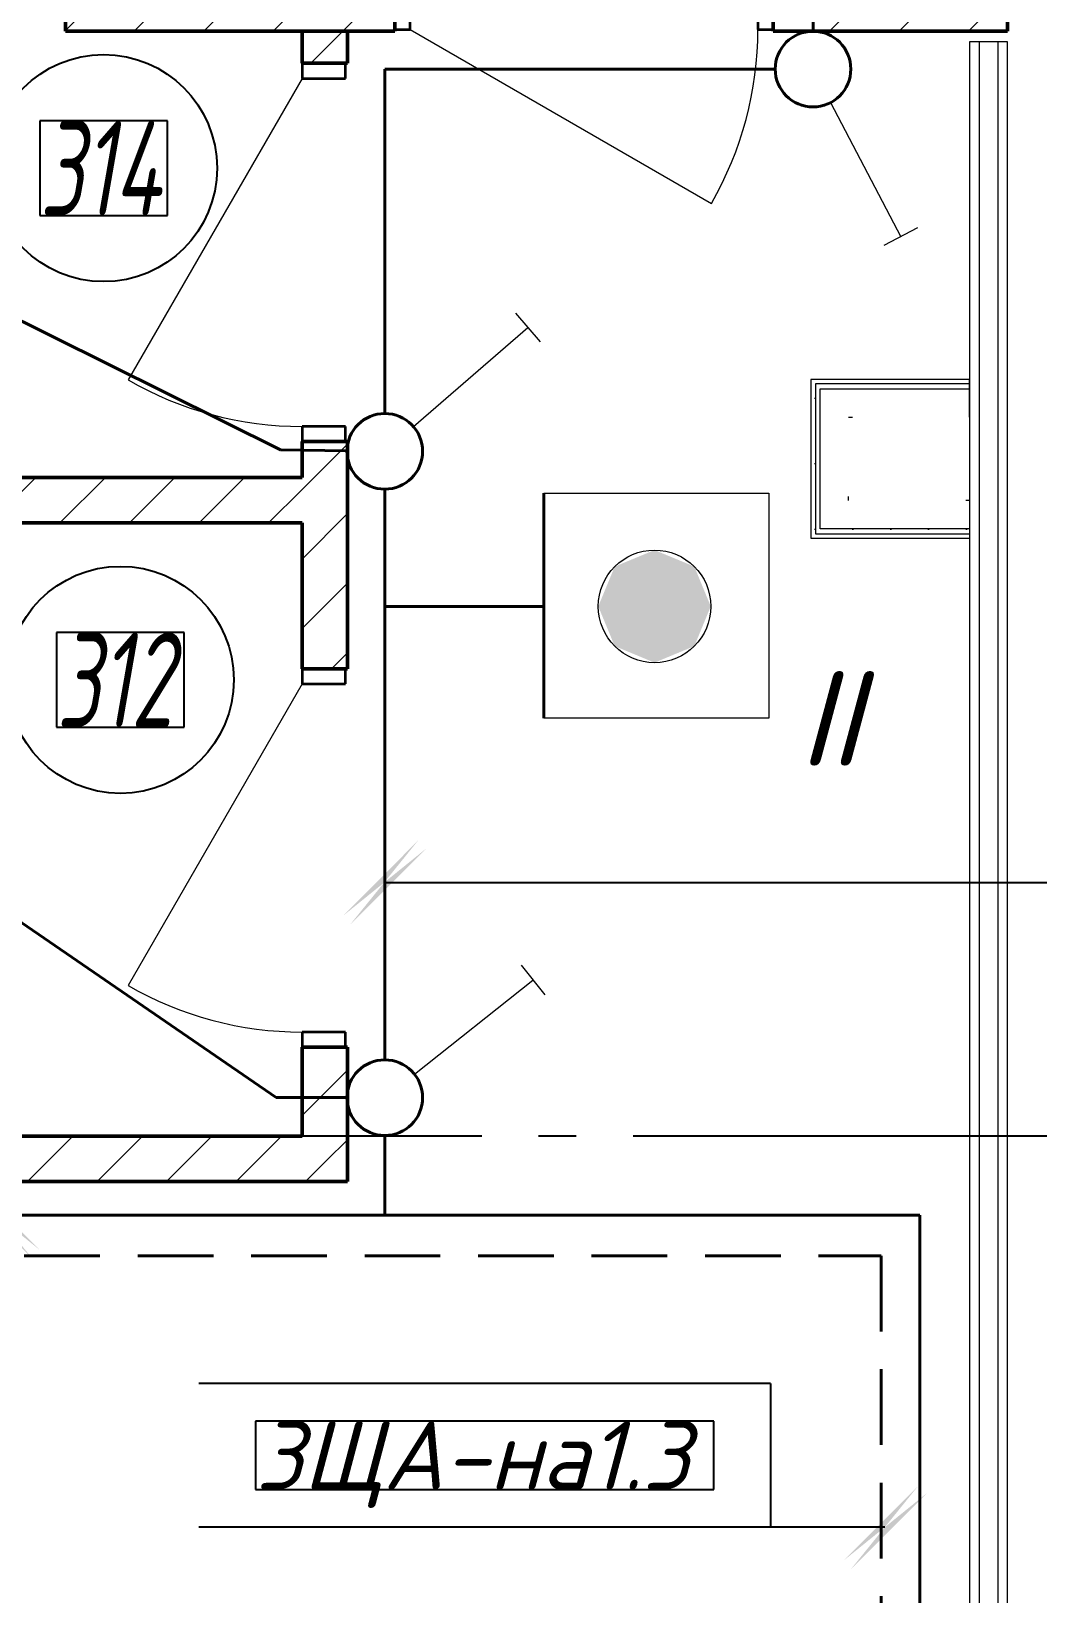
# Model space of a CAD drawing. Header units: millimetres. Extents: x 0 to 1286, y 0 to 420.
# Drawn here: x 174.28 to 200.89, y 297.49 to 338.79 of the extents above; entities that cross this region are included whole.
import ezdxf

# ---------------------------------------------------------------- set-up
doc = ezdxf.new("R2010")
doc.units = ezdxf.units.MM
for name, pattern in [('JIS_02_2.0', [3, 2, -1]), ('ГОСТ 2.303 5', [24, 20, -1.5, 1, -1.5]), ('СПКБ-0000-000-АР#003$0$Achse', [2300, 0, -800, 1500, 0])]:
    doc.linetypes.add(name, pattern=pattern)
for name, color, linetype in [('Viewport1ForCustomObjects_0', 7, 'Continuous'), ('Viewport2ForCustomObjects_0', 7, 'Continuous'), ('Номер помещения', 7, 'Continuous'), ('СПКБ-0000-000-АР#003$0$Двери ArchiCAD', 7, 'Continuous'), ('СПКБ-0000-000-АР#003$0$Стены', 7, 'Continuous'), ('Строительные оси', 7, 'Continuous'), ('ЭО_АВАРИЙНОЕ ОСВЕЩЕНИЕ', 7, 'Continuous'), ('ЭО_РАБОЧЕЕ ОСВЕЩЕНИЕ', 7, 'Continuous')]:
    doc.layers.add(name, color=color, linetype=linetype)
for name, color, linetype, lineweight, true_color in [('СПКБ-0000-000-АР#003$0$Двери ArchiCAD_Ном._пера__23', 7, 'Continuous', 35, 0xff6600), ('СПКБ-0000-000-АР#003$0$Двери ArchiCAD_Ном._пера__3', 7, 'Continuous', 18, 0xff6600), ('СПКБ-0000-000-АР#003$0$Двери ArchiCAD_Ном._пера__58', 7, 'Continuous', 50, 0xdf0000), ('СПКБ-0000-000-АР#003$0$Стены_Ном._пера__161', 7, 'Continuous', 13, 0xe11606), ('СПКБ-0000-000-АР#003$0$Стены_Ном._пера__58', 7, 'Continuous', 50, 0xdf0000), ('СПКБ-0000-000-АР#003$0$Стены_Ном._пера__68', 7, 'Continuous', 20, 0xfd4435)]:
    doc.layers.add(name, color=color, linetype=linetype, lineweight=lineweight, true_color=true_color)
doc.layers.add('СПКБ-0000-000-АР#003$0$Стены_Ном._пера__1', color=7, linetype='Continuous', lineweight=13)
doc.layers.add('СПКБ-0000-000-АР#003$0$Стены_Ном._пера__20', color=1, linetype='Continuous', lineweight=20)
doc.styles.add('2.5', font='isocpeui.ttf')
doc.styles.add('CustomTextStyle17', font='isocpeui.ttf', dxfattribs={"width": 0.651774, "height": 2.5})
doc.styles.add('CustomTextStyle19', font='isocpeui.ttf', dxfattribs={"width": 0.652013, "height": 2.5})
doc.styles.add('CustomTextStyle72', font='isocpeui.ttf', dxfattribs={"width": 0.987755, "height": 1.8})
pattern_1 = [(0, (0, 0), (0, 75), [0, -75])]
pattern_2 = [(45, (0, 0), (-91.9239, 91.9239), [])]
pattern_3 = [(0, (0, 0), (0, 173.2051), [0, -100]), (0, (50, 86.6), (0, 173.2051), [0, -100])]

# ---------------------------------------------------------------- blocks, each defined once
blk = doc.blocks.new('*E601')
at = {"layer": 'Номер помещения', "color": 7, "linetype": 'Continuous', "true_color": 0xffffff}
for p, q in [((-159.879, 215.689), (-163.254, 215.689)), ((-163.254, 215.689), (-163.254, 213.189)), ((-159.879, 213.189), (-159.879, 215.689)), ((-163.254, 213.189), (-159.879, 213.189)), ((-163.254, 213.189), (-163.254, 213.189)), ((-159.435, 202.165), (-162.81, 202.165)), ((-162.81, 202.165), (-162.81, 199.665)), ((-159.435, 199.665), (-159.435, 202.165)), ((-162.81, 199.665), (-159.435, 199.665)), ((-162.81, 199.665), (-162.81, 199.665))]:
    blk.add_line(p, q, dxfattribs=at)
at = {"layer": 'Номер помещения', "color": 6, "linetype": 'Continuous'}
for centre in [(-161.566, 214.439), (-161.122, 200.915)]:
    blk.add_circle(centre, 3, dxfattribs=at)
at = {"layer": 'Строительные оси', "color": 3, "linetype": 'ГОСТ 2.303 5', "lineweight": 25}
blk.add_line((280.431, 188.857), (-283.569, 188.857), dxfattribs=at)
at = {"layer": 'ЭО_АВАРИЙНОЕ ОСВЕЩЕНИЕ', "color": 1, "linetype": 'JIS_02_2.0', "lineweight": 40}
for p, q in [((-181.664, 185.695), (-141.007, 185.695)), ((-141.007, 185.695), (-141.007, 147.967))]:
    blk.add_line(p, q, dxfattribs=at)
at = {"layer": 'ЭО_РАБОЧЕЕ ОСВЕЩЕНИЕ', "color": 5, "lineweight": 40}
for p, q in [((-142.809, 218.057), (-142.809, 219.939)), ((-143.809, 217.057), (-154.132, 217.057)), ((-154.132, 217.057), (-154.132, 207.955)), ((-156.889, 206.995), (-165.08, 211.06)), ((-155.131, 206.97), (-156.889, 206.995)), ((-154.132, 205.955), (-154.132, 202.857)), ((-149.925, 199.9), (-149.925, 205.85)), ((-149.925, 202.857), (-154.132, 202.857)), ((-154.132, 202.857), (-154.132, 190.873)), ((-157.003, 189.873), (-165.27, 195.553)), ((-155.132, 189.873), (-157.003, 189.873)), ((-154.132, 188.873), (-154.132, 186.764)), ((-180.505, 186.764), (-154.132, 186.764)), ((-154.132, 186.764), (-139.983, 186.764)), ((-139.983, 186.764), (-139.983, 150.459))]:
    blk.add_line(p, q, dxfattribs=at)
at = {"layer": 'ЭО_РАБОЧЕЕ ОСВЕЩЕНИЕ', "color": 7, "lineweight": 0}
for p, q in [((-142.345, 216.171), (-140.491, 212.627)), ((-140.048, 212.859), (-140.934, 212.395)), ((-150.679, 210.607), (-150.024, 209.851)), ((-153.376, 207.61), (-150.352, 210.229)), ((-149.925, 205.85), (-143.975, 205.85)), ((-143.975, 205.85), (-143.975, 199.9)), ((-143.975, 199.9), (-149.925, 199.9)), ((-150.525, 193.372), (-149.904, 192.589)), ((-153.348, 190.495), (-150.214, 192.981))]:
    blk.add_line(p, q, dxfattribs=at)
at = {"layer": 'ЭО_РАБОЧЕЕ ОСВЕЩЕНИЕ', "color": 5, "lineweight": 40}
for centre in [(-142.809, 217.057), (-154.132, 206.955), (-154.132, 189.873)]:
    blk.add_circle(centre, 1, dxfattribs=at)
at = {"layer": 'ЭО_РАБОЧЕЕ ОСВЕЩЕНИЕ', "color": 7, "lineweight": 0}
blk.add_circle((-147, 202.857), 1.488, dxfattribs=at)
at = {"layer": 'ЭО_РАБОЧЕЕ ОСВЕЩЕНИЕ', "color": 5, "lineweight": 0}
for points in [[(-147, 204.345), (-148.052, 203.909), (-145.948, 203.909)], [(-148.052, 203.909), (-148.488, 202.857), (-145.513, 202.857)], [(-148.052, 203.909), (-145.948, 203.909), (-145.513, 202.857)], [(-148.488, 202.857), (-148.052, 201.806), (-145.948, 201.806)], [(-148.488, 202.857), (-145.513, 202.857), (-145.948, 201.806)], [(-148.052, 201.806), (-145.948, 201.806), (-147, 201.37)]]:
    blk.add_solid(points, dxfattribs=at)
at = {"layer": 'Номер помещения', "linetype": 'Continuous'}
for s, style, width, p in [('314', 'CustomTextStyle19', 0.652013, (-163.254, 213.189)), ('312', 'CustomTextStyle17', 0.651774, (-162.81, 199.665))]:
    blk.add_text(s, height=2.5, dxfattribs=dict(at, style=style, width=width)).set_placement(p)
blk = doc.blocks.new('СПКБ-0000-000-АР#003$0$Стена_19', base_point=(-13766.9, 15363.1))
at = {"layer": 'СПКБ-0000-000-АР#003$0$Стены_Ном._пера__161', "linetype": 'Continuous', "lineweight": 13, "true_color": 0xe11606}
h = blk.add_hatch(dxfattribs=at)
h.set_pattern_fill('ГИПС', color=12, style=0, pattern_type=2)
h.set_pattern_definition(pattern_1)
h.paths.add_polyline_path([(-13866.9, 21778.2), (-13866.9, 15363.1), (-13841.9, 15388.1), (-13841.9, 21778.2)])
h = blk.add_hatch(dxfattribs=at)
h.set_pattern_fill('ГИПС', color=12, style=0, pattern_type=2)
h.set_pattern_definition(pattern_1)
h.paths.add_polyline_path([(-13766.9, 15463.1), (-13766.9, 21778.2), (-13791.9, 21778.2), (-13791.9, 15438.1)])
at = {"layer": 'СПКБ-0000-000-АР#003$0$Стены_Ном._пера__161', "color": 12, "linetype": 'Continuous', "lineweight": 13, "true_color": 0xe11606}
for p, q in [((-13841.9, 21778.2), (-13841.9, 15388.1)), ((-13791.9, 15438.1), (-13791.9, 21778.2))]:
    blk.add_line(p, q, dxfattribs=at)
at = {"layer": 'СПКБ-0000-000-АР#003$0$Стены_Ном._пера__161', "color": 12, "linetype": 'Continuous', "lineweight": 13, "true_color": 0xe11606, "flags": 128}
for points in [[(-13766.9, 21778.2), (-13866.9, 21778.2)], [(-13866.9, 21778.2), (-13866.9, 15363.1)], [(-13766.9, 15463.1), (-13766.9, 21778.2)]]:
    blk.add_lwpolyline(points, dxfattribs=at)
blk = doc.blocks.new('СПКБ-0000-000-АР#003$0$Однопольная Дверь 19')
at = {"layer": 'СПКБ-0000-000-АР#003$0$Двери ArchiCAD_Ном._пера__23', "color": 30, "linetype": 'Continuous', "lineweight": 35, "true_color": 0xff6600}
for p, q in [((-460, 0), (-500, 0)), ((-500, 0), (-500, -115)), ((-460, -115), (-460, 0)), ((500, 0), (460, 0)), ((460, 0), (460, -115)), ((500, -115), (500, 0)), ((-500, -115), (-460, -115)), ((460, -115), (500, -115))]:
    blk.add_line(p, q, dxfattribs=at)
at = {"layer": 'СПКБ-0000-000-АР#003$0$Двери ArchiCAD_Ном._пера__3', "color": 30, "linetype": 'Continuous', "lineweight": 18, "true_color": 0xff6600}
blk.add_line((460, 0), (-336.7, 460), dxfattribs=at)
blk.add_arc((460, 0), 920, 150, 180, dxfattribs=at)
at = {"layer": 'СПКБ-0000-000-АР#003$0$Двери ArchiCAD_Ном._пера__58', "color": 12, "linetype": 'Continuous', "lineweight": 50, "true_color": 0xdf0000}
for p, q in [((-500, 5), (-537, 5)), ((-500, 0), (-500, 5)), ((-500, -115), (-500, 0)), ((500, 0), (500, 5)), ((500, 5), (537, 5)), ((500, -115), (500, 0)), ((-500, -115), (-537, -115)), ((500, -115), (537, -115))]:
    blk.add_line(p, q, dxfattribs=at)
blk = doc.blocks.new('СПКБ-0000-000-АР#003$0$Стена_20', base_point=(-13766.9, 21925.7))
at = {"layer": 'СПКБ-0000-000-АР#003$0$Стены_Ном._пера__20', "linetype": 'Continuous', "lineweight": 20}
h = blk.add_hatch(dxfattribs=at)
h.set_pattern_fill('КИРПИЧ_ОБЫКНОВЕННЫЙ', color=1, style=0, pattern_type=2)
h.set_pattern_definition(pattern_2)
h.paths.add_polyline_path([(-16257.1, 21805.7), (-15386.6, 21805.7), (-15386.6, 21810.7), (-15386.6, 21925.7), (-16137.1, 21925.7)])
h = blk.add_hatch(dxfattribs=at)
h.set_pattern_fill('КИРПИЧ_ОБЫКНОВЕННЫЙ', color=1, style=0, pattern_type=2)
h.set_pattern_definition(pattern_2)
h.paths.add_polyline_path([(-14386.6, 21810.7), (-14386.6, 21805.7), (-13766.9, 21805.7), (-13886.9, 21925.7), (-14386.6, 21925.7)])
at = {"layer": 'СПКБ-0000-000-АР#003$0$Стены_Ном._пера__58', "color": 12, "linetype": 'Continuous', "lineweight": 50, "true_color": 0xdf0000}
for p, q in [((-15386.6, 21925.7), (-15423.6, 21925.7)), ((-15386.6, 21925.7), (-15386.6, 21810.7)), ((-14386.6, 21925.7), (-14349.6, 21925.7)), ((-14386.6, 21925.7), (-14386.6, 21810.7)), ((-15386.6, 21805.7), (-15423.6, 21805.7)), ((-15386.6, 21810.7), (-15386.6, 21805.7)), ((-14386.6, 21810.7), (-14386.6, 21805.7)), ((-14386.6, 21805.7), (-14349.6, 21805.7))]:
    blk.add_line(p, q, dxfattribs=at)
at = {"layer": 'СПКБ-0000-000-АР#003$0$Стены_Ном._пера__58', "color": 12, "linetype": 'Continuous', "lineweight": 50, "true_color": 0xdf0000, "flags": 128}
for points in [[(-15386.6, 21925.7), (-16137.1, 21925.7)], [(-13886.9, 21925.7), (-14386.6, 21925.7)], [(-16257.1, 21805.7), (-15386.6, 21805.7)], [(-14386.6, 21805.7), (-13766.9, 21805.7)]]:
    blk.add_lwpolyline(points, dxfattribs=at)
at = {"layer": 'СПКБ-0000-000-АР#003$0$Двери ArchiCAD', "color": 21, "linetype": 'Continuous', "lineweight": 18, "true_color": 0xff9955, "zscale": 1000, "rotation": 180}
blk.add_blockref('СПКБ-0000-000-АР#003$0$Однопольная Дверь 19', (-14886.6, 21810.7), dxfattribs=at)
blk = doc.blocks.new('СПКБ-0000-000-АР#003$0$Стена_21', base_point=(-16257.1, 25286.1))
at = {"layer": 'СПКБ-0000-000-АР#003$0$Стены_Ном._пера__20', "linetype": 'Continuous', "lineweight": 20}
h = blk.add_hatch(dxfattribs=at)
h.set_pattern_fill('КИРПИЧ_ОБЫКНОВЕННЫЙ', color=1, style=0, pattern_type=2)
h.set_pattern_definition(pattern_2)
h.paths.add_polyline_path([(-16257.1, 25286.1), (-16257.1, 21805.7), (-16137.1, 21925.7), (-16137.1, 25286.1)])
at = {"layer": 'СПКБ-0000-000-АР#003$0$Стены_Ном._пера__58', "color": 12, "linetype": 'Continuous', "lineweight": 50, "true_color": 0xdf0000, "flags": 128}
for points in [[(-16257.1, 25286.1), (-16257.1, 21805.7)], [(-16137.1, 25286.1), (-16257.1, 25286.1)], [(-16137.1, 21925.7), (-16137.1, 25286.1)]]:
    blk.add_lwpolyline(points, dxfattribs=at)
blk = doc.blocks.new('СПКБ-0000-000-АР#003$0$Стена_22', base_point=(-17831.9, 20626.2))
at = {"layer": 'СПКБ-0000-000-АР#003$0$Стены_Ном._пера__20', "linetype": 'Continuous', "lineweight": 20}
h = blk.add_hatch(dxfattribs=at)
h.set_pattern_fill('КИРПИЧ_ОБЫКНОВЕННЫЙ', color=1, style=0, pattern_type=2)
h.set_pattern_definition(pattern_2)
h.paths.add_polyline_path([(-17831.9, 20506.2), (-15632.2, 20506.2), (-15632.2, 20626.2), (-17831.9, 20626.2)])
at = {"layer": 'СПКБ-0000-000-АР#003$0$Стены_Ном._пера__58', "color": 12, "linetype": 'Continuous', "lineweight": 50, "true_color": 0xdf0000, "flags": 128}
for points in [[(-15632.2, 20626.2), (-17831.9, 20626.2)], [(-17831.9, 20626.2), (-17831.9, 20506.2)], [(-17831.9, 20506.2), (-15632.2, 20506.2)]]:
    blk.add_lwpolyline(points, dxfattribs=at)
blk = doc.blocks.new('СПКБ-0000-000-АР#003$0$Стена_46', base_point=(-17831.9, 18885.7))
at = {"layer": 'СПКБ-0000-000-АР#003$0$Стены_Ном._пера__20', "linetype": 'Continuous', "lineweight": 20}
h = blk.add_hatch(dxfattribs=at)
h.set_pattern_fill('КИРПИЧ_ОБЫКНОВЕННЫЙ', color=1, style=0, pattern_type=2)
h.set_pattern_definition(pattern_2)
h.paths.add_polyline_path([(-17951.9, 18765.7), (-15512.2, 18765.7), (-15632.2, 18885.7), (-17831.9, 18885.7)])
at = {"layer": 'СПКБ-0000-000-АР#003$0$Стены_Ном._пера__58', "color": 12, "linetype": 'Continuous', "lineweight": 50, "true_color": 0xdf0000, "flags": 128}
for points in [[(-15632.2, 18885.7), (-17831.9, 18885.7)], [(-17951.9, 18765.7), (-15512.2, 18765.7)]]:
    blk.add_lwpolyline(points, dxfattribs=at)
blk = doc.blocks.new('СПКБ-0000-000-АР#003$0$Однопольная Дверь 19_3')
at = {"layer": 'СПКБ-0000-000-АР#003$0$Двери ArchiCAD_Ном._пера__23', "color": 30, "linetype": 'Continuous', "lineweight": 35, "true_color": 0xff6600}
for p, q in [((-460, 0), (-500, 0)), ((-500, 0), (-500, -115)), ((-460, -115), (-460, 0)), ((500, 0), (460, 0)), ((460, 0), (460, -115)), ((500, -115), (500, 0)), ((-500, -115), (-460, -115)), ((460, -115), (500, -115))]:
    blk.add_line(p, q, dxfattribs=at)
at = {"layer": 'СПКБ-0000-000-АР#003$0$Двери ArchiCAD_Ном._пера__3', "color": 30, "linetype": 'Continuous', "lineweight": 18, "true_color": 0xff6600}
blk.add_line((460, 0), (-336.7, 460), dxfattribs=at)
blk.add_arc((460, 0), 920, 150, 180, dxfattribs=at)
at = {"layer": 'СПКБ-0000-000-АР#003$0$Двери ArchiCAD_Ном._пера__58', "color": 12, "linetype": 'Continuous', "lineweight": 50, "true_color": 0xdf0000}
for p, q in [((-500, 0), (-537, 0)), ((-500, 0), (-500, -115)), ((500, 0), (500, -115)), ((500, 0), (537, 0)), ((-500, -120), (-537, -120)), ((-500, -115), (-500, -120)), ((500, -115), (500, -120)), ((500, -120), (537, -120))]:
    blk.add_line(p, q, dxfattribs=at)
blk = doc.blocks.new('СПКБ-0000-000-АР#003$0$Стена_47', base_point=(-15632.2, 18885.7))
at = {"layer": 'СПКБ-0000-000-АР#003$0$Стены_Ном._пера__20', "linetype": 'Continuous', "lineweight": 20}
h = blk.add_hatch(dxfattribs=at)
h.set_pattern_fill('КИРПИЧ_ОБЫКНОВЕННЫЙ', color=1, style=0, pattern_type=2)
h.set_pattern_definition(pattern_2)
h.paths.add_polyline_path([(-15512.2, 21805.7), (-15632.2, 21805.7), (-15632.2, 21721.1), (-15517.2, 21721.1), (-15512.2, 21721.1)])
h = blk.add_hatch(dxfattribs=at)
h.set_pattern_fill('КИРПИЧ_ОБЫКНОВЕННЫЙ', color=1, style=0, pattern_type=2)
h.set_pattern_definition(pattern_2)
h.paths.add_polyline_path([(-15632.2, 20120.6), (-15517.2, 20120.6), (-15512.2, 20120.6), (-15512.2, 20721.1), (-15517.2, 20721.1), (-15632.2, 20721.1)])
h = blk.add_hatch(dxfattribs=at)
h.set_pattern_fill('КИРПИЧ_ОБЫКНОВЕННЫЙ', color=1, style=0, pattern_type=2)
h.set_pattern_definition(pattern_2)
h.paths.add_polyline_path([(-15517.2, 19120.6), (-15632.2, 19120.6), (-15632.2, 18885.7), (-15512.2, 18765.7), (-15512.2, 19120.6)])
at = {"layer": 'СПКБ-0000-000-АР#003$0$Стены_Ном._пера__58', "color": 12, "linetype": 'Continuous', "lineweight": 50, "true_color": 0xdf0000}
for p, q in [((-15632.2, 21721.1), (-15632.2, 21758.1)), ((-15512.2, 21721.1), (-15512.2, 21758.1)), ((-15632.2, 21721.1), (-15517.2, 21721.1)), ((-15517.2, 21721.1), (-15512.2, 21721.1)), ((-15632.2, 20721.1), (-15632.2, 20684.1)), ((-15632.2, 20721.1), (-15517.2, 20721.1)), ((-15517.2, 20721.1), (-15512.2, 20721.1)), ((-15512.2, 20721.1), (-15512.2, 20684.1)), ((-15632.2, 20120.6), (-15632.2, 20157.6)), ((-15512.2, 20120.6), (-15512.2, 20157.6)), ((-15632.2, 20120.6), (-15517.2, 20120.6)), ((-15517.2, 20120.6), (-15512.2, 20120.6)), ((-15632.2, 19120.6), (-15632.2, 19083.6)), ((-15632.2, 19120.6), (-15517.2, 19120.6)), ((-15517.2, 19120.6), (-15512.2, 19120.6)), ((-15512.2, 19120.6), (-15512.2, 19083.6))]:
    blk.add_line(p, q, dxfattribs=at)
at = {"layer": 'СПКБ-0000-000-АР#003$0$Стены_Ном._пера__58', "color": 12, "linetype": 'Continuous', "lineweight": 50, "true_color": 0xdf0000, "flags": 128}
for points in [[(-15512.2, 21805.7), (-15632.2, 21805.7)], [(-15632.2, 21805.7), (-15632.2, 21721.1)], [(-15512.2, 21721.1), (-15512.2, 21805.7)], [(-15632.2, 20721.1), (-15632.2, 20626.2)], [(-15512.2, 20120.6), (-15512.2, 20721.1)], [(-15632.2, 20506.2), (-15632.2, 20120.6)], [(-15632.2, 19120.6), (-15632.2, 18885.7)], [(-15512.2, 18765.7), (-15512.2, 19120.6)]]:
    blk.add_lwpolyline(points, dxfattribs=at)
at = {"layer": 'СПКБ-0000-000-АР#003$0$Двери ArchiCAD', "color": 21, "linetype": 'Continuous', "lineweight": 18, "true_color": 0xff9955, "zscale": 1000, "rotation": 90}
for p in [(-15632.2, 21221.1), (-15632.2, 19620.6)]:
    blk.add_blockref('СПКБ-0000-000-АР#003$0$Однопольная Дверь 19_3', p, dxfattribs=at)
blk = doc.blocks.new('СПКБ-0000-000-АР#003$0$Стена_102', base_point=(-14186.9, 20565.7))
at = {"layer": 'СПКБ-0000-000-АР#003$0$Стены_Ном._пера__20', "linetype": 'Continuous', "lineweight": 20}
h = blk.add_hatch(dxfattribs=at)
h.set_pattern_fill('ШТУКАТУРКА', color=1, style=0, pattern_type=2)
h.set_pattern_definition(pattern_3)
h.paths.add_polyline_path([(-14286.9, 20885.7), (-14286.9, 20465.7), (-14274.9, 20477.7), (-14274.9, 20873.7)])
h = blk.add_hatch(dxfattribs=at)
h.set_pattern_fill('ШТУКАТУРКА', color=1, style=0, pattern_type=2)
h.set_pattern_definition(pattern_3)
h.paths.add_polyline_path([(-14261.9, 20490.7), (-14261.9, 20860.7), (-14274.9, 20873.7), (-14274.9, 20477.7)])
at = {"layer": 'СПКБ-0000-000-АР#003$0$Стены_Ном._пера__1', "color": 7, "linetype": 'СПКБ-0000-000-АР#003$0$Achse', "lineweight": 13, "flags": 128}
blk.add_lwpolyline([(-14186.9, 20565.7), (-14186.9, 20785.7)], dxfattribs=at)
at = {"layer": 'СПКБ-0000-000-АР#003$0$Стены_Ном._пера__20', "color": 1, "linetype": 'Continuous', "lineweight": 20, "flags": 128}
blk.add_lwpolyline([(-14286.9, 20885.7), (-14286.9, 20465.7)], dxfattribs=at)
at = {"layer": 'СПКБ-0000-000-АР#003$0$Стены_Ном._пера__68', "color": 20, "linetype": 'Continuous', "lineweight": 20, "true_color": 0xfd4435}
for p, q in [((-14274.9, 20873.7), (-14274.9, 20477.7)), ((-14261.9, 20490.7), (-14261.9, 20860.7))]:
    blk.add_line(p, q, dxfattribs=at)
blk = doc.blocks.new('СПКБ-0000-000-АР#003$0$Стена_103', base_point=(-14186.9, 20785.7))
at = {"layer": 'СПКБ-0000-000-АР#003$0$Стены_Ном._пера__20', "linetype": 'Continuous', "lineweight": 20}
h = blk.add_hatch(dxfattribs=at)
h.set_pattern_fill('ШТУКАТУРКА', color=1, style=0, pattern_type=2)
h.set_pattern_definition(pattern_3)
h.paths.add_polyline_path([(-13866.9, 20885.7), (-14286.9, 20885.7), (-14274.9, 20873.7), (-13866.9, 20873.7)])
h = blk.add_hatch(dxfattribs=at)
h.set_pattern_fill('ШТУКАТУРКА', color=1, style=0, pattern_type=2)
h.set_pattern_definition(pattern_3)
h.paths.add_polyline_path([(-14261.9, 20860.7), (-13866.9, 20860.7), (-13866.9, 20873.7), (-14274.9, 20873.7)])
at = {"layer": 'СПКБ-0000-000-АР#003$0$Стены_Ном._пера__1', "color": 7, "linetype": 'Continuous', "lineweight": 13, "flags": 128}
blk.add_lwpolyline([(-13866.9, 20785.7), (-13866.9, 20860.7)], dxfattribs=at)
at = {"layer": 'СПКБ-0000-000-АР#003$0$Стены_Ном._пера__1', "color": 7, "linetype": 'СПКБ-0000-000-АР#003$0$Achse', "lineweight": 13, "flags": 128}
blk.add_lwpolyline([(-14186.9, 20785.7), (-13866.9, 20785.7)], dxfattribs=at)
at = {"layer": 'СПКБ-0000-000-АР#003$0$Стены_Ном._пера__20', "color": 1, "linetype": 'Continuous', "lineweight": 20, "flags": 128}
for points in [[(-13866.9, 20885.7), (-14286.9, 20885.7)], [(-13866.9, 20873.7), (-13866.9, 20885.7)], [(-13866.9, 20860.7), (-13866.9, 20873.7)]]:
    blk.add_lwpolyline(points, dxfattribs=at)
at = {"layer": 'СПКБ-0000-000-АР#003$0$Стены_Ном._пера__68', "color": 20, "linetype": 'Continuous', "lineweight": 20, "true_color": 0xfd4435}
for p, q in [((-13866.9, 20873.7), (-14274.9, 20873.7)), ((-14261.9, 20860.7), (-13866.9, 20860.7))]:
    blk.add_line(p, q, dxfattribs=at)
blk = doc.blocks.new('СПКБ-0000-000-АР#003$0$Стена_104', base_point=(-14186.9, 20565.7))
at = {"layer": 'СПКБ-0000-000-АР#003$0$Стены_Ном._пера__20', "linetype": 'Continuous', "lineweight": 20}
h = blk.add_hatch(dxfattribs=at)
h.set_pattern_fill('ШТУКАТУРКА', color=1, style=0, pattern_type=2)
h.set_pattern_definition(pattern_3)
h.paths.add_polyline_path([(-13866.9, 20490.7), (-14261.9, 20490.7), (-14274.9, 20477.7), (-13866.9, 20477.7)])
h = blk.add_hatch(dxfattribs=at)
h.set_pattern_fill('ШТУКАТУРКА', color=1, style=0, pattern_type=2)
h.set_pattern_definition(pattern_3)
h.paths.add_polyline_path([(-14286.9, 20465.7), (-13866.9, 20465.7), (-13866.9, 20477.7), (-14274.9, 20477.7)])
at = {"layer": 'СПКБ-0000-000-АР#003$0$Стены_Ном._пера__1', "color": 7, "linetype": 'СПКБ-0000-000-АР#003$0$Achse', "lineweight": 13, "flags": 128}
blk.add_lwpolyline([(-13866.9, 20565.7), (-14186.9, 20565.7)], dxfattribs=at)
at = {"layer": 'СПКБ-0000-000-АР#003$0$Стены_Ном._пера__1', "color": 7, "linetype": 'Continuous', "lineweight": 13, "flags": 128}
blk.add_lwpolyline([(-13866.9, 20565.7), (-13866.9, 20490.7)], dxfattribs=at)
at = {"layer": 'СПКБ-0000-000-АР#003$0$Стены_Ном._пера__20', "color": 1, "linetype": 'Continuous', "lineweight": 20, "flags": 128}
for points in [[(-13866.9, 20490.7), (-13866.9, 20477.7)], [(-14286.9, 20465.7), (-13866.9, 20465.7)], [(-13866.9, 20477.7), (-13866.9, 20465.7)]]:
    blk.add_lwpolyline(points, dxfattribs=at)
at = {"layer": 'СПКБ-0000-000-АР#003$0$Стены_Ном._пера__68', "color": 20, "linetype": 'Continuous', "lineweight": 20, "true_color": 0xfd4435}
for p, q in [((-13866.9, 20490.7), (-14261.9, 20490.7)), ((-14274.9, 20477.7), (-13866.9, 20477.7))]:
    blk.add_line(p, q, dxfattribs=at)
blk = doc.blocks.new('СПКБ-0000-000-АР#003$0$Стена_106', base_point=(-13766.9, 21925.7))
at = {"layer": 'СПКБ-0000-000-АР#003$0$Стены_Ном._пера__20', "linetype": 'Continuous', "lineweight": 20}
h = blk.add_hatch(dxfattribs=at)
h.set_pattern_fill('КИРПИЧ_ОБЫКНОВЕННЫЙ', color=1, style=0, pattern_type=2)
h.set_pattern_definition(pattern_2)
h.paths.add_polyline_path([(-13766.9, 21805.7), (-13766.9, 25286.1), (-13886.9, 25286.1), (-13886.9, 21925.7)])
at = {"layer": 'СПКБ-0000-000-АР#003$0$Стены_Ном._пера__58', "color": 12, "linetype": 'Continuous', "lineweight": 50, "true_color": 0xdf0000, "flags": 128}
for points in [[(-13766.9, 25286.1), (-13886.9, 25286.1)], [(-13886.9, 25286.1), (-13886.9, 21925.7)], [(-13766.9, 21805.7), (-13766.9, 25286.1)]]:
    blk.add_lwpolyline(points, dxfattribs=at)
blk = doc.blocks.new('*E600')
at = {"layer": 'СПКБ-0000-000-АР#003$0$Стены', "color": 12, "lineweight": 50, "true_color": 0xdf0000, "xscale": 0.01, "yscale": 0.01, "zscale": 0.01}
for name, p in [('СПКБ-0000-000-АР#003$0$Стена_21', (82.996, 279.705)), ('СПКБ-0000-000-АР#003$0$Стена_106', (107.899, 246.101)), ('СПКБ-0000-000-АР#003$0$Стена_20', (107.899, 246.101)), ('СПКБ-0000-000-АР#003$0$Стена_47', (89.246, 215.701)), ('СПКБ-0000-000-АР#003$0$Стена_102', (103.699, 232.501)), ('СПКБ-0000-000-АР#003$0$Стена_103', (103.699, 234.701)), ('СПКБ-0000-000-АР#003$0$Стена_22', (67.249, 233.106)), ('СПКБ-0000-000-АР#003$0$Стена_104', (103.699, 232.501)), ('СПКБ-0000-000-АР#003$0$Стена_46', (67.249, 215.701))]:
    blk.add_blockref(name, p, dxfattribs=at)
at = {"layer": 'СПКБ-0000-000-АР#003$0$Стены', "color": 12, "lineweight": 13, "true_color": 0xe11606, "xscale": 0.01, "yscale": 0.01, "zscale": 0.01}
blk.add_blockref('СПКБ-0000-000-АР#003$0$Стена_19', (107.899, 180.474), dxfattribs=at)
blk = doc.blocks.new('CustomObjectsInViewport1_0')
at = {"layer": 'ЭО_АВАРИЙНОЕ ОСВЕЩЕНИЕ'}
for p, q in [((193.821, 303.049), (178.707, 303.049)), ((193.821, 303.049), (193.821, 299.249)), ((193.821, 299.249), (178.707, 299.249)), ((196.845, 299.249), (193.821, 299.249))]:
    blk.add_line(p, q, dxfattribs=at)
at = {"layer": 'ЭО_АВАРИЙНОЕ ОСВЕЩЕНИЕ', "color": 7, "true_color": 0xffffff}
for p, q in [((192.321, 302.049), (180.207, 302.049)), ((180.207, 302.049), (180.207, 300.249)), ((192.321, 300.249), (192.321, 302.049)), ((180.207, 300.249), (192.321, 300.249)), ((180.207, 300.249), (180.207, 300.249))]:
    blk.add_line(p, q, dxfattribs=at)
at = {"layer": 'ЭО_АВАРИЙНОЕ ОСВЕЩЕНИЕ'}
blk.add_solid([(195.951, 298.143), (197.951, 300.143), (197.739, 300.355), (195.739, 298.355)], dxfattribs=at)
at = {"layer": 'ЭО_РАБОЧЕЕ ОСВЕЩЕНИЕ'}
blk.add_line((183.605, 316.285), (201.69, 316.285), dxfattribs=at)
for points in [[(184.499, 317.391), (182.499, 315.391), (182.711, 315.179), (184.711, 317.179)], [(174.505, 306.574), (172.505, 308.574), (172.293, 308.362), (174.293, 306.362)]]:
    blk.add_solid(points, dxfattribs=at)
at = {"layer": 'ЭО_АВАРИЙНОЕ ОСВЕЩЕНИЕ', "style": 'CustomTextStyle72', "width": 0.987755}
blk.add_text('3ЩА-на1.3', height=1.8, dxfattribs=at).set_placement((180.207, 300.249))

msp = doc.modelspace()

# ---------------------------------------------------------------- block references
msp.add_blockref('*E600', (92.189, 93.885))
at = {"layer": 'Viewport1ForCustomObjects_0'}
msp.add_blockref('CustomObjectsInViewport1_0', (0, 0), dxfattribs=at)
at = {"layer": 'Viewport2ForCustomObjects_0'}
msp.add_blockref('*E601', (337.756, 120.729), dxfattribs=at)

# ---------------------------------------------------------------- texts
at = {"layer": 'ЭО_РАБОЧЕЕ ОСВЕЩЕНИЕ', "insert": (195.381, 320.628), "char_height": 2.5, "attachment_point": 5, "style": '2.5'}
msp.add_mtext('II', dxfattribs=at)

doc.saveas('drawing.dxf')
